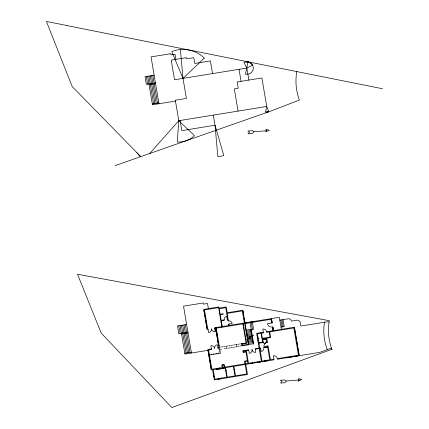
<?xml version="1.0" encoding="UTF-8"?>
<svg xmlns="http://www.w3.org/2000/svg" width="429" height="429" viewBox="0 0 429 429"><rect width="100%" height="100%" fill="white"/><g stroke="black" fill="none" stroke-linecap="round" stroke-linejoin="round"><path stroke-width="0.64" d="M296.503 71.37L296.825 71.428L296.444 73.874A57.432 55.845 -2.3 0 0 298.589 97.758L299.383 100.048L268.795 111.84L266.725 106.446L178.791 120.705L177.279 141.978A21.922 21.316 -2.3 0 0 185.076 141.114L188.025 140.02A21.922 21.316 -2.3 0 0 194.439 135.602L178.791 120.705L175.327 100.23L186.401 98.439L183.006 78.384L180.394 49.533M324.522 322.211L324.115 325.123A55.834 54.29 -2.3 0 0 326.807 348.364L327.279 349.614M266.565 130.748L265.707 131.912L269.326 130.196L265.728 129.419L266.565 130.748L253.818 131.741L252.327 130.689L247.839 131.038L249.576 132.153L248.059 133.794L252.547 133.446L253.818 131.741M299.051 380.014L298.193 381.177L301.807 379.461L298.214 378.684L299.051 380.014L286.304 381.006L284.813 379.955L280.319 380.303L282.062 381.419L280.545 383.059L285.033 382.711L286.304 381.006M149.732 153.496L178.791 120.705M273.916 359.17L270.442 359.733L268.104 345.908L263.98 346.573A3.523 3.421 -2.3 0 1 266.881 342.637L266.758 341.897L266.216 341.983L264.468 343.913A2.638 2.569 -2.3 0 1 263.61 342.406L263.535 341.983M246.702 339.543L249.083 338.079L250.016 338.535L249.614 336.497L250.772 337.038L253.866 335.135M238.063 111.1L234.314 88.937L238.224 88.304L237.151 81.971L261.894 77.96L266.725 106.446L265.476 112.082L268.57 111.261M331.445 348.096L319.659 352.391L286.315 357.807M332.126 349.222L171.841 407.55L101.169 333.06L77.515 274.233L329.311 320.694L328.93 323.139A57.432 55.845 -2.3 0 0 331.075 347.029L331.869 349.313M115.058 165.637L267.986 112.076M279.81 320.157L288.175 318.79A2.896 2.815 -2.3 0 1 291.388 321.117L296.863 320.227A2.971 2.89 -2.3 0 1 300.273 322.603L300.858 326.056L326.582 321.879L329.113 321.975M154.145 75.257L145.029 76.732L146.316 84.331L155.432 82.856M149.061 84.754L155.577 83.698M152.311 103.963L158.827 102.906M175.466 101.078L152.451 104.805L147.635 76.314M203.92 310.66L204.569 310.553M204.456 313.824L205.105 313.722M204.74 315.513L205.389 315.412M242.417 311.422L243.071 311.315M205.276 318.683L205.925 318.575M205.561 320.372L206.215 320.265M242.953 314.586L243.602 314.484M186.631 324.522L177.515 326.002L178.796 333.596L187.918 332.121M224.211 319.841L224.281 320.265L221.241 320.758L222.222 326.56L228.737 325.504L228.507 324.131L232.196 323.536A3.303 3.212 -2.3 0 0 228.405 320.897L227.971 320.967L227.756 319.702L227.322 319.771L226.753 316.393A3.078 2.998 -2.3 0 0 224.211 319.841L221.171 320.334L220.206 314.634L223.246 314.141L223.177 313.722L220.136 314.21L219.208 308.735L225.724 307.684L227.686 319.278L227.252 319.348M206.097 323.536L206.746 323.428M221.021 322.093L221.455 322.023M243.667 318.811L244.321 318.704M206.381 325.225L207.035 325.118M221.557 325.257L221.991 325.187M244.203 321.975L244.852 321.868M206.917 328.389L207.572 328.287M246.015 322.812L248.622 322.388M250.901 322.023L253.507 321.6M208.108 329.499L207.132 329.654L203.705 309.395L218.903 306.933L219.101 308.102L226.265 306.944L227.247 312.736L242.878 310.199L245.023 322.865L279.327 317.304L281.365 329.338M214.623 328.442L215.599 328.287L218.887 347.704L217.905 347.86M216.254 328.18L242.852 323.868L246.08 342.969L241.195 343.763M181.547 334.019L188.063 332.963M271.074 319.943L271.729 319.841M215.932 330.239L216.581 330.132M271.503 322.479L272.158 322.372M216.468 333.403L217.117 333.295M217.262 334.143L216.607 334.245L215.514 327.649L215.701 328.882M246.235 330.04L251.228 329.231M251.303 329.654L253.582 329.284L252.402 322.318M246.423 331.15L250.981 330.41M271.514 318.57L272.243 322.898L267.465 323.675A4.183 4.065 -2.3 0 0 272.27 327.016L272.924 326.909L273.546 330.603L294.38 327.225L299.211 355.711L277.499 359.239L277.391 358.606A3.523 3.421 -2.3 0 0 273.348 355.791L274.024 359.802L245.796 364.377L247.512 374.506L214.291 379.89L212.575 369.76L211.272 369.97L207.813 349.496L211.395 348.916M272.367 327.595L273.021 327.488M246.611 332.261L251.169 331.52M217.144 337.414L217.798 337.307M280.99 327.118L284.245 326.592L283.07 319.626M246.798 333.365L251.356 332.625M217.288 338.256L217.937 338.154M272.796 330.126L273.45 330.024M246.986 334.475L251.544 333.735M263.342 332.255L256.612 333.349L259.111 348.123L255.201 348.756L255.807 352.343A3.303 3.212 -2.3 0 1 252.016 349.705L251.946 349.286M266.597 331.73L266.704 332.362L269.096 331.976L269.954 337.044L262.35 338.272L261.497 333.21L263.449 332.888L262.805 329.091A3.303 3.212 -2.3 0 1 266.597 331.73L272.898 330.711L272.27 327.016M247.174 335.58L251.732 334.845M217.825 341.425L218.474 341.318M247.361 336.69L251.92 335.95M294.106 329.493L294.755 329.386M217.964 342.267L218.618 342.16M247.549 337.8L252.107 337.06M257.255 337.146L257.904 337.044M247.742 338.905L252.295 338.17M247.924 340.015L252.483 339.275M218.5 345.436L219.155 345.329M248.112 341.125L252.67 340.385M257.791 340.315L258.44 340.208M248.3 342.229L252.858 341.495M220.35 347.141L221.219 346.997M222.088 346.857L222.957 346.718M223.825 346.578L224.694 346.434M225.563 346.294L226.432 346.155L226.517 346.659M227.3 346.015L228.169 345.871M229.038 345.731L229.906 345.592M230.775 345.452L231.644 345.313M232.513 345.168L233.376 345.029M234.245 344.889L235.113 344.75M235.982 344.605L236.851 344.466M237.72 344.326L238.588 344.187M239.457 344.042L240.326 343.902M184.797 353.228L191.307 352.171M248.488 343.339L253.046 342.599M207.952 350.343L184.937 354.07L180.121 325.579M208.044 350.868L208.692 350.766M263.647 341.967L262.993 342.074L262.639 339.961L266.329 339.366L266.688 341.473L266.141 341.564L266.216 341.983M248.686 344.53L253.244 343.79M224.163 348.584L225.032 348.439M225.901 348.3L226.807 348.369M237.194 346.471L236.358 346.825M238.063 346.332L238.926 346.187M239.795 346.047L240.664 345.908M241.532 345.769L241.967 345.699M220.726 349.356L221.595 349.217M227.676 348.23L228.544 348.091M229.413 347.951L230.282 347.806M231.145 347.667L232.014 347.528M232.883 347.388L233.751 347.243M234.62 347.104L235.489 346.964M263.61 342.406L258.939 343.162L259.76 348.016L260.521 347.892L261.127 351.485A3.303 3.212 -2.3 0 0 263.851 347.79L267.648 347.174M258.376 343.795L259.03 343.688M266.881 342.637L267.535 342.53L266.8 338.202L270.71 337.569L269.744 331.869L293.849 327.965L298.45 355.191L277.391 358.606M208.58 354.038L209.229 353.93M209.357 354.67L210.221 354.526M211.089 354.386L211.958 354.247M212.827 354.107L213.696 353.963M214.564 353.823L215.433 353.684M216.302 353.544L217.171 353.399M218.039 353.26L218.908 353.121M209.427 355.089L210.296 354.949M211.165 354.81L212.033 354.67M212.902 354.526L213.771 354.386M214.639 354.247L215.508 354.107M216.377 353.963L217.24 353.823M218.109 353.684L218.978 353.544M219.846 353.399L220.501 353.298L220.356 352.45M296.085 341.211L296.734 341.103M208.864 355.727L209.513 355.62M259.019 347.597L259.674 347.49M296.214 341.945L296.857 341.843M267.578 346.75L263.776 347.367L263.851 347.79M248.761 350.236L246.369 350.622L248.514 363.288L261.325 361.207L259.18 348.546L255.271 349.179M260.591 348.316L259.835 348.439L261.974 361.105L269.793 359.834L267.455 346.01M209.4 358.891L210.049 358.783M209.684 360.58L210.339 360.473M210.221 363.744L210.87 363.642M210.505 365.433L211.159 365.326M298.193 353.662L298.841 353.555M211.041 368.602L211.695 368.495M245.039 363.851L224.63 367.154L224.163 364.414L221.777 364.8L222.238 367.546L211.819 369.235L208.569 350.026L211.502 349.549L210.859 345.753A3.303 3.212 -2.3 0 1 214.65 348.391A3.303 3.212 -2.3 0 1 217.374 344.696L218.012 348.493L219.643 348.23L216.146 327.547M249.903 363.604L252.509 363.181M257.502 362.371L260.108 361.947M264.344 361.261L267.599 360.735M225.606 367.648L233.419 366.382L235.028 375.879L227.209 377.145L225.498 367.015M245.147 364.484L233.853 366.312L235.462 375.809L246.75 373.981L244.573 361.105L247.399 360.65L245.935 351.995L243.109 352.45L242.825 350.761L248.686 349.812L249.297 353.399A3.303 3.212 -2.3 0 0 252.016 349.705M220.136 368.591L217.6 368.999L217.653 369.315M220.855 368.473L221.128 368.752M225.241 368.141L216.554 369.551L216.377 368.495M225.686 370.779L226.121 370.71M233.939 369.444L234.373 369.374M213.165 373.241L213.819 373.139M226.26 374.158L226.694 374.088M234.507 372.817L234.942 372.747M213.701 376.41L214.35 376.303M218.291 379.134L221.546 378.609M67.063 25.595L382.561 88.749M266.034 112.173L266.312 112.194A5.926 5.765 -2.3 0 0 268.795 111.84M245.275 61.915L250.627 62.902M67.063 25.547L46.439 21.45L72.169 86.529L140.76 156.639M138.975 155.105L140.615 156.687M140.514 156.724L136.905 152.692M294.38 327.225L299.211 355.711M248.879 80.073L246.847 68.039L243.897 62.409L245.495 61.856A6.499 6.322 -2.3 0 1 248.032 61.819L251.072 63.224L252.638 65.16L246.847 68.039L174.539 79.756L171.219 60.13L186.417 57.663L186.615 58.837L193.785 57.679L194.761 63.471L210.398 60.934L212.537 73.6M281.982 319.803L283.161 326.769M239.028 69.305L241.06 81.338M280.898 319.98L282.073 326.946M271.616 319.857L272.045 322.388M272.914 327.509L273.343 330.04M271.595 323.005L270.967 319.31L245.131 323.498L248.734 344.819L242.004 345.908L241.629 343.693M267.514 360.204L267.621 360.837M264.253 360.735L264.361 361.368M257.507 336.164L257.55 336.433M257.62 336.845L257.99 339.039L257.459 336.872M257.341 336.191L257.389 336.459M253.491 321.493L253.598 322.125M260.022 361.422L260.13 362.055M251.265 322.506L252.44 329.472M250.885 321.916L250.992 322.549M257.416 361.845L257.523 362.478M250.123 322.688L253.727 344.01L253.298 344.079L250.799 329.3M248.606 322.286L248.713 322.919M213.31 115.111L215.026 125.241L217.868 156.601A32.384 31.489 -2.3 0 0 223.804 155.534L215.026 125.241L181.805 130.625L180.089 120.495M245.999 322.705L246.107 323.343M252.424 362.65L252.525 363.288M242.959 311.336L243.495 314.5M244.208 318.72L244.744 321.889M249.817 363.073L249.925 363.706M236.417 344.535L236.502 345.039M236.588 345.538L236.685 346.117M228.405 320.897L227.139 313.406L242.337 310.939L244.369 322.973L229.172 325.434L228.941 324.061M226.598 347.158L226.7 347.737M221.68 326.646L221.788 327.284M175.895 59.368L175.027 54.21L170.967 54.869L170.769 53.711L151.04 56.891L158.966 103.748M218.752 327.123L218.86 327.756M219.787 349.077L219.927 349.919M220.072 350.761L220.216 351.608M216.039 330.217L216.575 333.387M216.715 334.229L217.251 337.398M217.396 338.24L217.932 341.404M218.071 342.251L218.608 345.415M219.133 349.179L219.278 350.026M219.417 350.868L219.562 351.716M219.707 352.558L219.777 352.981M219.852 367.932L220.029 368.988M221.455 378.078L221.562 378.71M208.381 308.639L207.507 303.48L203.448 304.134L203.255 302.976L183.526 306.161L191.452 353.019M211.347 328.866L211.368 328.973A3.303 3.212 -2.3 0 0 215.16 331.606L214.516 327.81L221.788 326.63L218.576 307.636L204.461 309.92L207.679 328.92L208.001 328.866L208.644 332.663A3.303 3.212 -2.3 0 0 211.368 328.973M218.2 378.609L218.307 379.241M204.027 310.644L204.563 313.808M204.847 315.497L205.384 318.661M205.668 320.35L206.204 323.52M206.488 325.209L207.025 328.373M213.272 373.225L213.808 376.394M208.151 350.852L208.687 354.016M208.971 355.705L209.508 358.875M209.792 360.564L210.328 363.728M210.612 365.417L211.148 368.581M152.847 75.466L154.129 83.065M154.274 83.912L157.523 103.116M151.544 75.676L152.826 83.274M152.971 84.122L156.22 103.33M150.241 75.89L151.523 83.489M151.668 84.331L154.917 103.539M148.938 76.099L150.22 83.698M150.364 84.545L153.614 103.748M146.332 76.523L147.614 84.122M185.328 324.732L186.615 332.33M186.76 333.177L190.004 352.381M184.025 324.946L185.312 332.545M185.457 333.387L188.701 352.595M182.722 325.155L184.009 332.754M184.154 333.596L187.403 352.804M181.424 325.364L182.706 332.963M182.851 333.81L186.1 353.019M178.818 325.788L180.1 333.387M248.032 61.819L245.409 74.212L248.815 74.061A6.499 6.322 -2.3 0 0 253.003 65.996L251.099 63.251L248.032 61.819M204.317 58.092L183.006 78.384L171.756 51.587A29.789 28.968 -2.3 0 1 186.969 49.667L191.264 50.536A29.789 28.968 -2.3 0 1 204.317 58.092M244.696 323.568L243.286 323.798L246.584 343.323L242.133 344.042L242.331 345.206L248.193 344.256L244.696 323.568M261.025 333.065L257.336 333.665L258.869 342.739L262.559 342.144L261.025 333.065M266.152 338.309L262.457 338.905L262.564 339.537L266.259 338.942L266.152 338.309M245.72 350.729L243.329 351.115L243.474 351.957L245.86 351.571L245.72 350.729M223.804 364.907L222.501 365.117L222.892 367.439L224.195 367.229L223.804 364.907M247.469 361.068L245.082 361.454L245.474 363.776L247.86 363.39L247.469 361.068M225.171 367.717L213.229 369.653L214.832 379.156L226.775 377.22L225.171 367.717"/></g></svg>
